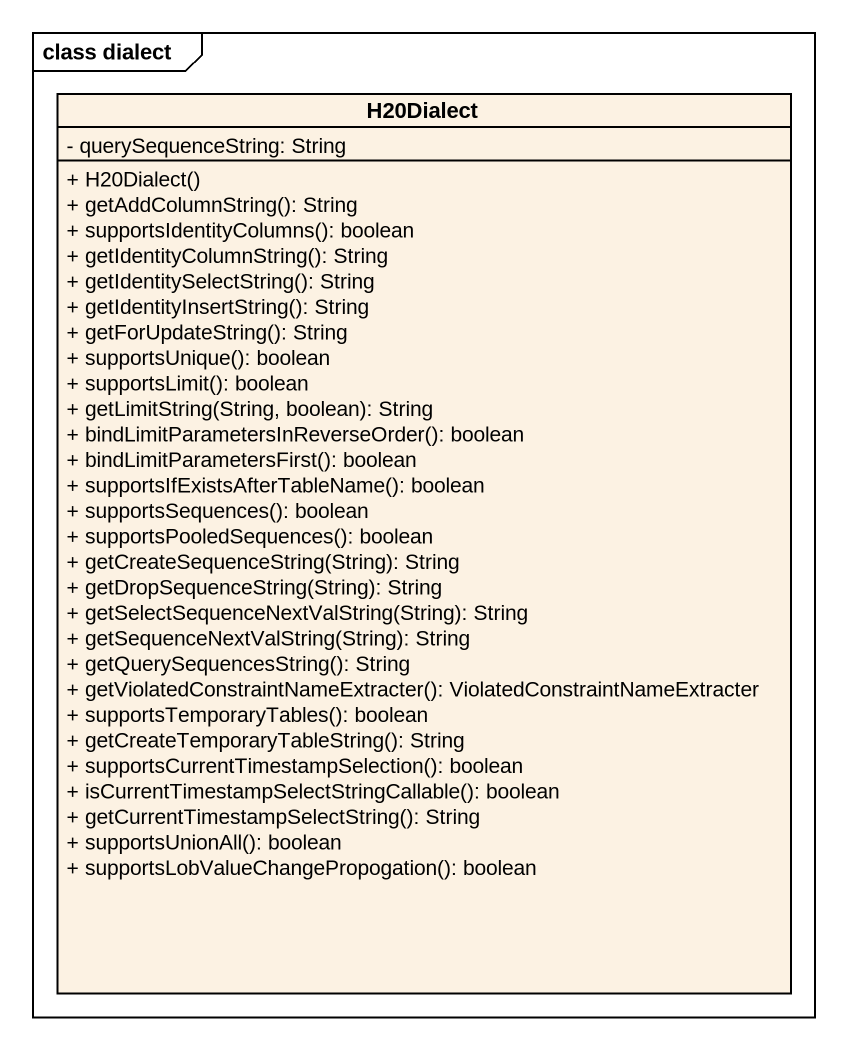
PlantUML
@startuml
mainframe class dialect
hide circle
hide empty members
skinparam classAttributeIconSize 0
class H20Dialect {
  - querySequenceString: String
  + H20Dialect()
  + getAddColumnString(): String
  + supportsIdentityColumns(): boolean
  + getIdentityColumnString(): String
  + getIdentitySelectString(): String
  + getIdentityInsertString(): String
  + getForUpdateString(): String
  + supportsUnique(): boolean
  + supportsLimit(): boolean
  + getLimitString(String, boolean): String
  + bindLimitParametersInReverseOrder(): boolean
  + bindLimitParametersFirst(): boolean
  + supportsIfExistsAfterTableName(): boolean
  + supportsSequences(): boolean
  + supportsPooledSequences(): boolean
  + getCreateSequenceString(String): String
  + getDropSequenceString(String): String
  + getSelectSequenceNextValString(String): String
  + getSequenceNextValString(String): String
  + getQuerySequencesString(): String
  + getViolatedConstraintNameExtracter(): ViolatedConstraintNameExtracter
  + supportsTemporaryTables(): boolean
  + getCreateTemporaryTableString(): String
  + supportsCurrentTimestampSelection(): boolean
  + isCurrentTimestampSelectStringCallable(): boolean
  + getCurrentTimestampSelectString(): String
  + supportsUnionAll(): boolean
  + supportsLobValueChangePropogation(): boolean
}
@enduml
